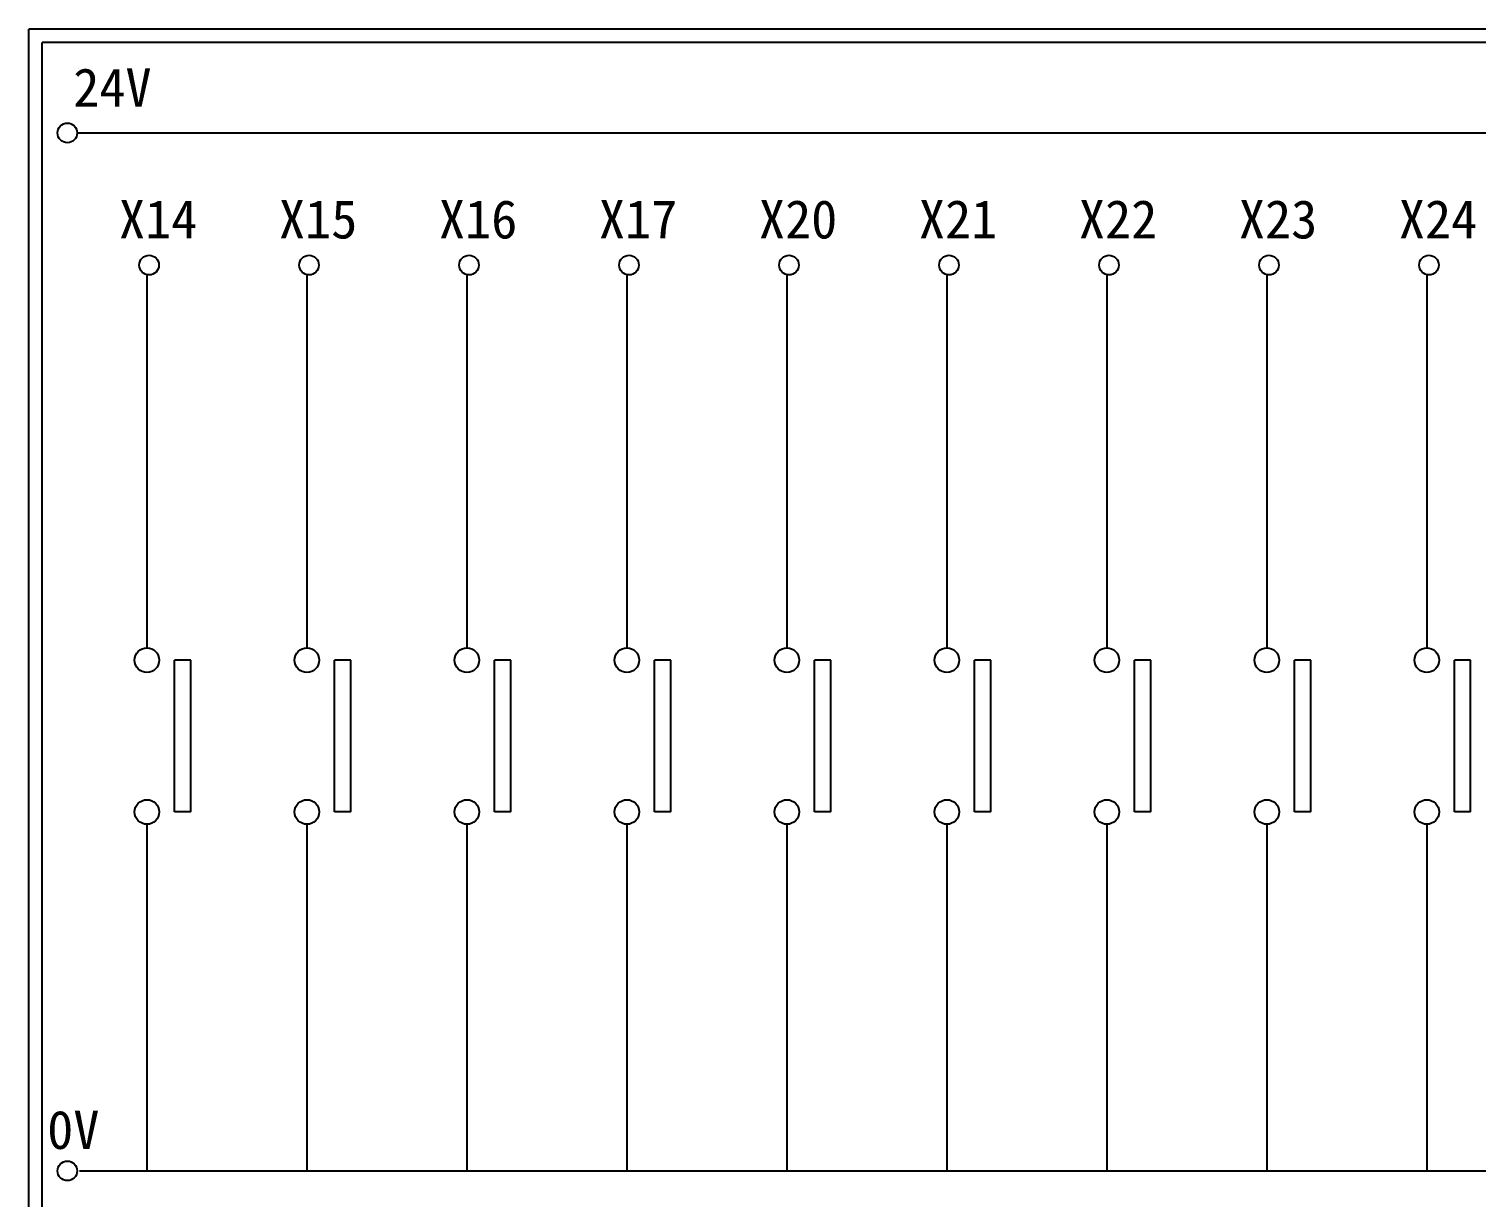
# Model space of a CAD drawing. Extents: x 275 to 562, y 265 to 469.
# Drawn here: x 274.9 to 410.6, y 359.4 to 468.9 of the extents above; entities that cross this region are included whole.
import ezdxf

# ---------------------------------------------------------------- set-up
doc = ezdxf.new("R2010")
doc.units = 0
doc.layers.get('0').update_dxf_attribs({"linetype": 'CONTINUOUS'})
doc.layers.add('圖框層', color=7, linetype='CONTINUOUS')
doc.layers.add('標尺寸層', color=3, linetype='CONTINUOUS')
doc.styles.add('STSL', font='kaiu.ttf')

msp = doc.modelspace()

# ---------------------------------------------------------------- linework, layer by layer
at = {"color": 0}
for p, q in [((290.07, 409.76), (288.56, 409.76)), ((305.07, 409.76), (303.56, 409.76)), ((320.07, 409.76), (318.56, 409.76)), ((335.07, 409.76), (333.56, 409.76)), ((350.07, 409.76), (348.56, 409.76)), ((365.07, 409.76), (363.56, 409.76)), ((380.07, 409.76), (378.56, 409.76)), ((395.07, 409.76), (393.56, 409.76)), ((410.07, 409.76), (408.56, 409.76)), ((290.07, 395.53), (288.56, 395.53)), ((305.07, 395.53), (303.56, 395.53)), ((320.07, 395.53), (318.56, 395.53)), ((335.07, 395.53), (333.56, 395.53)), ((350.07, 395.53), (348.56, 395.53)), ((365.07, 395.53), (363.56, 395.53)), ((380.07, 395.53), (378.56, 395.53)), ((395.07, 395.53), (393.56, 395.53)), ((410.07, 395.53), (408.56, 395.53))]:
    msp.add_line(p, q, dxfattribs=at)
at = {"layer": '圖框層', "color": 0}
for p, q in [((561.9, 468.91), (274.9, 468.91)), ((274.9, 264.95), (274.9, 468.91)), ((560.65, 467.66), (276.15, 467.66)), ((276.15, 266.2), (276.15, 467.66))]:
    msp.add_line(p, q, dxfattribs=at)
at = {"layer": '標尺寸層', "color": 0}
for p, q in [((279.42, 459.17), (557.02, 459.17)), ((285.96, 445.84), (285.96, 410.91)), ((300.96, 445.84), (300.96, 410.91)), ((315.96, 445.84), (315.96, 410.91)), ((330.96, 445.84), (330.96, 410.91)), ((345.96, 445.84), (345.96, 410.91)), ((360.96, 445.84), (360.96, 410.91)), ((375.96, 445.84), (375.96, 410.91)), ((390.96, 445.84), (390.96, 410.91)), ((405.96, 445.84), (405.96, 410.91)), ((288.56, 395.53), (288.56, 409.76)), ((290.07, 395.53), (290.07, 409.76)), ((303.56, 395.53), (303.56, 409.76)), ((305.07, 395.53), (305.07, 409.76)), ((318.56, 395.53), (318.56, 409.76)), ((320.07, 395.53), (320.07, 409.76)), ((333.56, 395.53), (333.56, 409.76)), ((335.07, 395.53), (335.07, 409.76)), ((348.56, 395.53), (348.56, 409.76)), ((350.07, 395.53), (350.07, 409.76)), ((363.56, 395.53), (363.56, 409.76)), ((365.07, 395.53), (365.07, 409.76)), ((378.56, 395.53), (378.56, 409.76)), ((380.07, 395.53), (380.07, 409.76)), ((393.56, 395.53), (393.56, 409.76)), ((395.07, 395.53), (395.07, 409.76)), ((408.56, 395.53), (408.56, 409.76)), ((410.07, 395.53), (410.07, 409.76)), ((285.96, 394.38), (285.96, 361.88)), ((285.96, 394.38), (285.96, 361.88)), ((300.96, 394.38), (300.96, 361.88)), ((300.96, 394.38), (300.96, 361.88)), ((315.96, 394.38), (315.96, 361.9)), ((330.96, 394.38), (330.96, 361.88)), ((330.96, 394.38), (330.96, 361.88)), ((345.96, 394.38), (345.96, 361.88)), ((345.96, 394.38), (345.96, 361.88)), ((360.96, 394.38), (360.96, 361.88)), ((360.96, 394.38), (360.96, 361.88)), ((375.96, 394.38), (375.96, 361.88)), ((375.96, 394.38), (375.96, 361.88)), ((390.96, 394.38), (390.96, 361.88)), ((390.96, 394.38), (390.96, 361.88)), ((405.96, 394.38), (405.96, 361.88)), ((405.96, 394.38), (405.96, 361.88)), ((279.63, 361.9), (557.5, 361.9))]:
    msp.add_line(p, q, dxfattribs=at)
for centre, radius in [((278.5, 459.17), 0.92), ((286.16, 446.78), 0.92), ((301.16, 446.78), 0.92), ((316.16, 446.78), 0.92), ((331.16, 446.78), 0.92), ((346.16, 446.78), 0.92), ((361.16, 446.78), 0.92), ((376.16, 446.78), 0.92), ((391.16, 446.78), 0.92), ((406.16, 446.78), 0.92), ((285.96, 409.76), 1.15), ((300.96, 409.76), 1.15), ((315.96, 409.76), 1.15), ((330.96, 409.76), 1.15), ((345.96, 409.76), 1.15), ((360.96, 409.76), 1.15), ((375.96, 409.76), 1.15), ((390.96, 409.76), 1.15), ((405.96, 409.76), 1.15), ((285.96, 395.53), 1.15), ((300.96, 395.53), 1.15), ((315.96, 395.53), 1.15), ((330.96, 395.53), 1.15), ((345.96, 395.53), 1.15), ((360.96, 395.53), 1.15), ((375.96, 395.53), 1.15), ((390.96, 395.53), 1.15), ((405.96, 395.53), 1.15), ((278.5, 361.9), 0.92)]:
    msp.add_circle(centre, radius, dxfattribs=at)

# ---------------------------------------------------------------- texts
at = {"layer": '圖框層', "color": 0, "style": 'STSL'}
for s, p in [('24V', (279.05, 461.63)), ('X14', (283.34, 449.28)), ('X15', (298.34, 449.28)), ('X16', (313.34, 449.28)), ('X17', (328.34, 449.28)), ('X20', (343.34, 449.28)), ('X21', (358.34, 449.28)), ('X22', (373.34, 449.28)), ('X23', (388.34, 449.28)), ('X24', (403.34, 449.28)), ('0V', (276.61, 363.95))]:
    msp.add_text(s, height=3.6, dxfattribs=at).set_placement(p)

doc.saveas('drawing.dxf')
